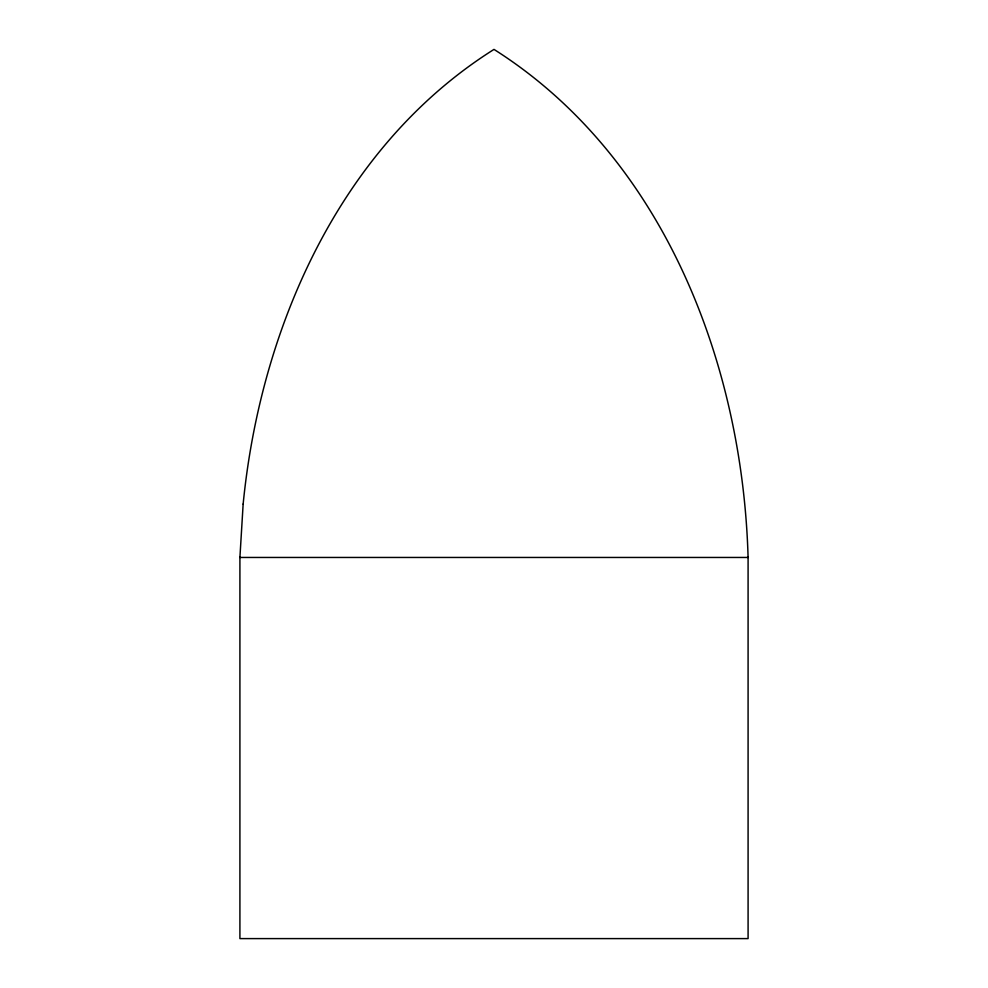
<?xml version="1.0" encoding="UTF-8"?>
<svg xmlns="http://www.w3.org/2000/svg" width="988" height="988" viewBox="0 0 988 988"><rect width="100%" height="100%" fill="white"/><g stroke="black" fill="none" stroke-linecap="round" stroke-linejoin="round"><path stroke-width="1.48" d="M748.089 556.948L748.089 938.6L239.911 938.6L239.911 556.948M243.147 504.078L239.911 557.454L748.089 557.454C742.593 363.535 663.479 156.746 494 49.4C339.934 146.335 260.4 328.065 243.147 504.078"/></g></svg>
